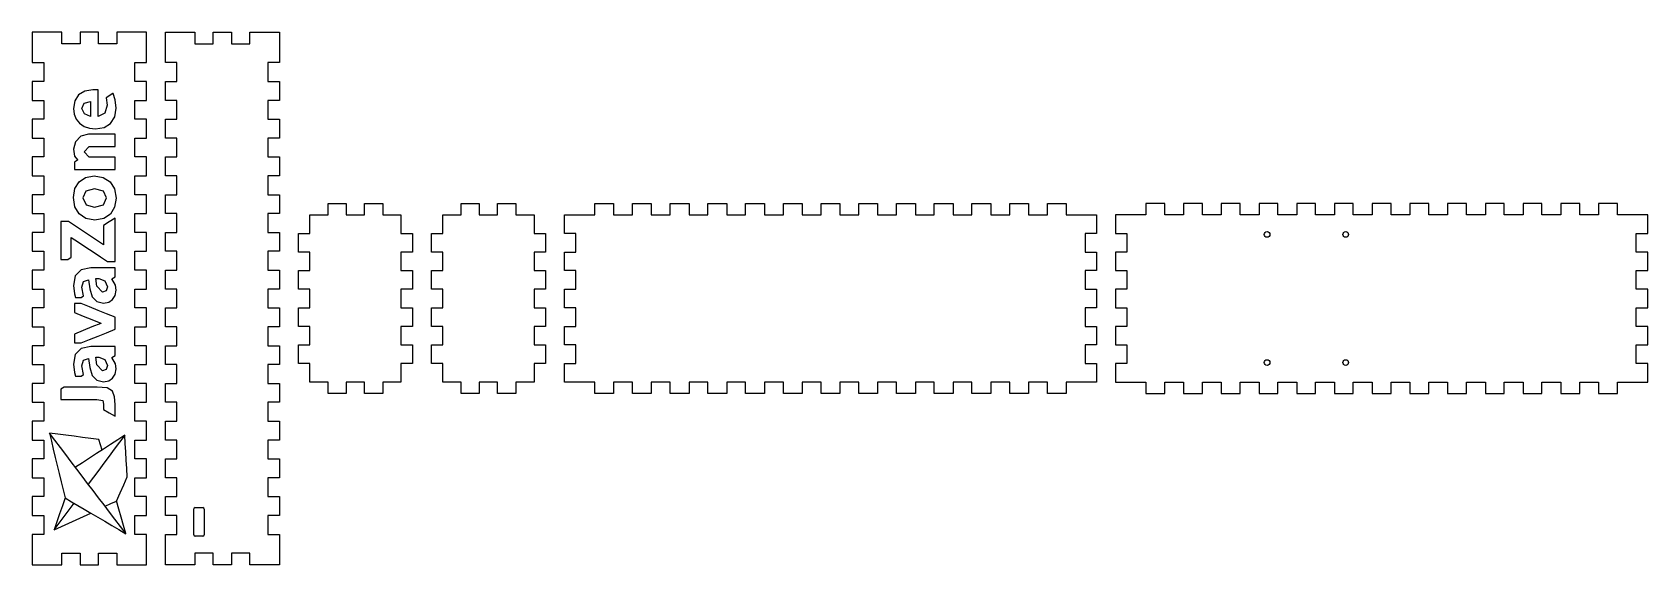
# Model space of a CAD drawing. Extents: x 10 to 860, y -140 to 140.
import ezdxf

# ---------------------------------------------------------------- set-up
doc = ezdxf.new("R2010")
doc.units = 0

# ---------------------------------------------------------------- blocks, each defined once
blk = doc.blocks.new('SHAPE2DVIEW004')
at = {"layer": 'Views', "color": 0}
for p, q in [((16, 140), (10, 140)), ((10, 140), (10, 134)), ((25.6, 140), (16, 140)), ((25.6, 134), (25.6, 140)), ((44.8, 140), (35.2, 140)), ((35.2, 140), (35.2, 134)), ((44.8, 134), (44.8, 140)), ((64, 140), (54.4, 140)), ((54.4, 140), (54.4, 134)), ((70, 140), (64, 140)), ((70, 134), (70, 140)), ((10, 134), (10, 124.07)), ((35.2, 134), (25.6, 134)), ((54.4, 134), (44.8, 134)), ((70, 124.07), (70, 134)), ((10, 124.07), (16, 124.07)), ((16, 124.07), (16, 114.15)), ((64, 114.15), (64, 124.07)), ((64, 124.07), (70, 124.07)), ((16, 114.15), (10, 114.15)), ((10, 114.15), (10, 104.22)), ((70, 114.15), (64, 114.15)), ((70, 104.22), (70, 114.15)), ((10, 104.22), (16, 104.22)), ((16, 104.22), (16, 94.3)), ((64, 94.3), (64, 104.22)), ((64, 104.22), (70, 104.22)), ((16, 94.3), (10, 94.3)), ((10, 94.3), (10, 84.37)), ((70, 94.3), (64, 94.3)), ((70, 84.37), (70, 94.3)), ((10, 84.37), (16, 84.37)), ((16, 84.37), (16, 74.44)), ((64, 74.44), (64, 84.37)), ((64, 84.37), (70, 84.37)), ((16, 74.44), (10, 74.44)), ((10, 74.44), (10, 64.52)), ((70, 74.44), (64, 74.44)), ((70, 64.52), (70, 74.44)), ((10, 64.52), (16, 64.52)), ((16, 64.52), (16, 54.59)), ((64, 54.59), (64, 64.52)), ((64, 64.52), (70, 64.52)), ((16, 54.59), (10, 54.59)), ((10, 54.59), (10, 44.67)), ((70, 54.59), (64, 54.59)), ((70, 44.67), (70, 54.59)), ((10, 44.67), (16, 44.67)), ((16, 44.67), (16, 34.74)), ((64, 34.74), (64, 44.67)), ((64, 44.67), (70, 44.67)), ((16, 34.74), (10, 34.74)), ((10, 34.74), (10, 24.81)), ((70, 34.74), (64, 34.74)), ((70, 24.81), (70, 34.74)), ((10, 24.81), (16, 24.81)), ((16, 24.81), (16, 14.89)), ((64, 14.89), (64, 24.81)), ((64, 24.81), (70, 24.81)), ((16, 14.89), (10, 14.89)), ((10, 14.89), (10, 4.96)), ((70, 14.89), (64, 14.89)), ((70, 4.96), (70, 14.89)), ((10, 4.96), (16, 4.96)), ((16, 4.96), (16, -4.96)), ((64, -4.96), (64, 4.96)), ((64, 4.96), (70, 4.96)), ((16, -4.96), (10, -4.96)), ((10, -4.96), (10, -14.89)), ((70, -4.96), (64, -4.96)), ((70, -14.89), (70, -4.96)), ((10, -14.89), (16, -14.89)), ((16, -14.89), (16, -24.81)), ((64, -24.81), (64, -14.89)), ((64, -14.89), (70, -14.89)), ((16, -24.81), (10, -24.81)), ((10, -24.81), (10, -34.74)), ((70, -24.81), (64, -24.81)), ((70, -34.74), (70, -24.81)), ((10, -34.74), (16, -34.74)), ((16, -34.74), (16, -44.67)), ((64, -44.67), (64, -34.74)), ((64, -34.74), (70, -34.74)), ((16, -44.67), (10, -44.67)), ((10, -44.67), (10, -54.59)), ((70, -44.67), (64, -44.67)), ((70, -54.59), (70, -44.67)), ((10, -54.59), (16, -54.59)), ((16, -54.59), (16, -64.52)), ((64, -64.52), (64, -54.59)), ((64, -54.59), (70, -54.59)), ((16, -64.52), (10, -64.52)), ((10, -64.52), (10, -74.44)), ((70, -64.52), (64, -64.52)), ((70, -74.44), (70, -64.52)), ((10, -74.44), (16, -74.44)), ((16, -74.44), (16, -84.37)), ((64, -84.37), (64, -74.44)), ((64, -74.44), (70, -74.44)), ((16, -84.37), (10, -84.37)), ((10, -84.37), (10, -94.3)), ((70, -84.37), (64, -84.37)), ((70, -94.3), (70, -84.37)), ((10, -94.3), (16, -94.3)), ((16, -94.3), (16, -104.22)), ((64, -104.22), (64, -94.3)), ((64, -94.3), (70, -94.3)), ((16, -104.22), (10, -104.22)), ((10, -104.22), (10, -114.15)), ((70, -104.22), (64, -104.22)), ((70, -114.15), (70, -104.22)), ((10, -114.15), (16, -114.15)), ((16, -114.15), (16, -124.07)), ((64, -124.07), (64, -114.15)), ((64, -114.15), (70, -114.15)), ((16, -124.07), (10, -124.07)), ((10, -124.07), (10, -134)), ((70, -124.07), (64, -124.07)), ((70, -134), (70, -124.07)), ((10, -134), (10, -140)), ((25.6, -140), (25.6, -134)), ((25.6, -134), (35.2, -134)), ((35.2, -134), (35.2, -140)), ((44.8, -140), (44.8, -134)), ((44.8, -134), (54.4, -134)), ((54.4, -134), (54.4, -140)), ((70, -140), (70, -134)), ((10, -140), (16, -140)), ((16, -140), (25.6, -140)), ((35.2, -140), (44.8, -140)), ((54.4, -140), (64, -140)), ((64, -140), (70, -140))]:
    blk.add_line(p, q, dxfattribs=at)
blk = doc.blocks.new('SHAPE2DVIEW003')
at = {"layer": 'Views', "color": 0}
for p, q in [((80, 140), (86, 140)), ((80, 134), (80, 140)), ((86, 140), (95.6, 140)), ((95.6, 140), (95.6, 134)), ((105.2, 140), (114.8, 140)), ((105.2, 134), (105.2, 140)), ((114.8, 140), (114.8, 134)), ((124.4, 140), (134, 140)), ((124.4, 134), (124.4, 140)), ((134, 140), (140, 140)), ((140, 140), (140, 134)), ((80, 124.07), (80, 134)), ((95.6, 134), (105.2, 134)), ((114.8, 134), (124.4, 134)), ((140, 134), (140, 124.07)), ((86, 124.07), (80, 124.07)), ((86, 114.15), (86, 124.07)), ((140, 124.07), (134, 124.07)), ((134, 124.07), (134, 114.15)), ((80, 114.15), (86, 114.15)), ((80, 104.22), (80, 114.15)), ((134, 114.15), (140, 114.15)), ((140, 114.15), (140, 104.22)), ((86, 104.22), (80, 104.22)), ((86, 94.3), (86, 104.22)), ((140, 104.22), (134, 104.22)), ((134, 104.22), (134, 94.3)), ((80, 94.3), (86, 94.3)), ((80, 84.37), (80, 94.3)), ((134, 94.3), (140, 94.3)), ((140, 94.3), (140, 84.37)), ((86, 84.37), (80, 84.37)), ((86, 74.44), (86, 84.37)), ((140, 84.37), (134, 84.37)), ((134, 84.37), (134, 74.44)), ((80, 74.44), (86, 74.44)), ((80, 64.52), (80, 74.44)), ((134, 74.44), (140, 74.44)), ((140, 74.44), (140, 64.52)), ((86, 64.52), (80, 64.52)), ((86, 54.59), (86, 64.52)), ((140, 64.52), (134, 64.52)), ((134, 64.52), (134, 54.59)), ((80, 54.59), (86, 54.59)), ((80, 44.67), (80, 54.59)), ((134, 54.59), (140, 54.59)), ((140, 54.59), (140, 44.67)), ((86, 44.67), (80, 44.67)), ((86, 34.74), (86, 44.67)), ((140, 44.67), (134, 44.67)), ((134, 44.67), (134, 34.74)), ((80, 34.74), (86, 34.74)), ((80, 24.81), (80, 34.74)), ((134, 34.74), (140, 34.74)), ((140, 34.74), (140, 24.81)), ((86, 24.81), (80, 24.81)), ((86, 14.89), (86, 24.81)), ((140, 24.81), (134, 24.81)), ((134, 24.81), (134, 14.89)), ((80, 14.89), (86, 14.89)), ((80, 4.96), (80, 14.89)), ((134, 14.89), (140, 14.89)), ((140, 14.89), (140, 4.96)), ((86, 4.96), (80, 4.96)), ((86, -4.96), (86, 4.96)), ((140, 4.96), (134, 4.96)), ((134, 4.96), (134, -4.96)), ((80, -4.96), (86, -4.96)), ((80, -14.89), (80, -4.96)), ((134, -4.96), (140, -4.96)), ((140, -4.96), (140, -14.89)), ((86, -14.89), (80, -14.89)), ((86, -24.81), (86, -14.89)), ((140, -14.89), (134, -14.89)), ((134, -14.89), (134, -24.81)), ((80, -24.81), (86, -24.81)), ((80, -34.74), (80, -24.81)), ((134, -24.81), (140, -24.81)), ((140, -24.81), (140, -34.74)), ((86, -34.74), (80, -34.74)), ((86, -44.67), (86, -34.74)), ((140, -34.74), (134, -34.74)), ((134, -34.74), (134, -44.67)), ((80, -44.67), (86, -44.67)), ((80, -54.59), (80, -44.67)), ((134, -44.67), (140, -44.67)), ((140, -44.67), (140, -54.59)), ((86, -54.59), (80, -54.59)), ((86, -64.52), (86, -54.59)), ((140, -54.59), (134, -54.59)), ((134, -54.59), (134, -64.52)), ((80, -64.52), (86, -64.52)), ((80, -74.44), (80, -64.52)), ((134, -64.52), (140, -64.52)), ((140, -64.52), (140, -74.44)), ((86, -74.44), (80, -74.44)), ((86, -84.37), (86, -74.44)), ((140, -74.44), (134, -74.44)), ((134, -74.44), (134, -84.37)), ((80, -84.37), (86, -84.37)), ((80, -94.3), (80, -84.37)), ((134, -84.37), (140, -84.37)), ((140, -84.37), (140, -94.3)), ((86, -94.3), (80, -94.3)), ((86, -104.22), (86, -94.3)), ((140, -94.3), (134, -94.3)), ((134, -94.3), (134, -104.22)), ((80, -104.22), (86, -104.22)), ((80, -114.15), (80, -104.22)), ((95.67, -110), (99.72, -110)), ((134, -104.22), (140, -104.22)), ((140, -104.22), (140, -114.15)), ((86, -114.15), (80, -114.15)), ((86, -124.07), (86, -114.15)), ((95, -124.33), (95, -110.67)), ((100.5, -110.78), (100.5, -124.22)), ((140, -114.15), (134, -114.15)), ((134, -114.15), (134, -124.07)), ((80, -124.07), (86, -124.07)), ((80, -134), (80, -124.07)), ((99.72, -125), (95.67, -125)), ((134, -124.07), (140, -124.07)), ((140, -124.07), (140, -134)), ((80, -140), (80, -134)), ((105.2, -134), (95.6, -134)), ((95.6, -134), (95.6, -140)), ((105.2, -140), (105.2, -134)), ((124.4, -134), (114.8, -134)), ((114.8, -134), (114.8, -140)), ((124.4, -140), (124.4, -134)), ((140, -134), (140, -140)), ((86, -140), (80, -140)), ((95.6, -140), (86, -140)), ((114.8, -140), (105.2, -140)), ((134, -140), (124.4, -140)), ((140, -140), (134, -140))]:
    blk.add_line(p, q, dxfattribs=at)
for centre, radius, start, end in [((95.67, -110.67), 0.668, 90, -180), ((99.72, -110.78), 0.778, 0, 90), ((95.67, -124.33), 0.668, -180, -90), ((99.72, -124.22), 0.778, -90, 0)]:
    blk.add_arc(centre, radius, start, end, dxfattribs=at)
blk = doc.blocks.new('SHAPE2DVIEW005')
at = {"layer": 'Views', "color": 0}
for p, q in [((156, 34.22), (156, 44)), ((156, 44), (165.6, 44)), ((165.6, 44), (165.6, 50)), ((165.6, 50), (175.2, 50)), ((175.2, 50), (175.2, 44)), ((175.2, 44), (184.8, 44)), ((184.8, 44), (184.8, 50)), ((184.8, 50), (194.4, 50)), ((194.4, 50), (194.4, 44)), ((194.4, 44), (204, 44)), ((204, 44), (204, 34.22)), ((150, 24.44), (150, 34.22)), ((150, 34.22), (156, 34.22)), ((204, 34.22), (210, 34.22)), ((210, 34.22), (210, 24.44)), ((156, 24.44), (150, 24.44)), ((156, 14.67), (156, 24.44)), ((210, 24.44), (204, 24.44)), ((204, 24.44), (204, 14.67)), ((150, 4.89), (150, 14.67)), ((150, 14.67), (156, 14.67)), ((204, 14.67), (210, 14.67)), ((210, 14.67), (210, 4.89)), ((156, 4.89), (150, 4.89)), ((156, -4.89), (156, 4.89)), ((210, 4.89), (204, 4.89)), ((204, 4.89), (204, -4.89)), ((150, -14.67), (150, -4.89)), ((150, -4.89), (156, -4.89)), ((204, -4.89), (210, -4.89)), ((210, -4.89), (210, -14.67)), ((156, -14.67), (150, -14.67)), ((156, -24.44), (156, -14.67)), ((210, -14.67), (204, -14.67)), ((204, -14.67), (204, -24.44)), ((150, -34.22), (150, -24.44)), ((150, -24.44), (156, -24.44)), ((204, -24.44), (210, -24.44)), ((210, -24.44), (210, -34.22)), ((156, -34.22), (150, -34.22)), ((156, -44), (156, -34.22)), ((210, -34.22), (204, -34.22)), ((204, -34.22), (204, -44)), ((165.6, -44), (156, -44)), ((165.6, -50), (165.6, -44)), ((175.2, -50), (165.6, -50)), ((184.8, -44), (175.2, -44)), ((175.2, -44), (175.2, -50)), ((184.8, -50), (184.8, -44)), ((194.4, -50), (184.8, -50)), ((204, -44), (194.4, -44)), ((194.4, -44), (194.4, -50))]:
    blk.add_line(p, q, dxfattribs=at)
blk = doc.blocks.new('SHAPE2DVIEW')
at = {"layer": 'Views', "color": 0}
for p, q in [((226, 34.22), (226, 44)), ((226, 44), (235.6, 44)), ((235.6, 44), (235.6, 50)), ((235.6, 50), (245.2, 50)), ((245.2, 50), (245.2, 44)), ((245.2, 44), (254.8, 44)), ((254.8, 44), (254.8, 50)), ((254.8, 50), (264.4, 50)), ((264.4, 50), (264.4, 44)), ((264.4, 44), (274, 44)), ((274, 44), (274, 34.22)), ((220, 24.44), (220, 34.22)), ((220, 34.22), (226, 34.22)), ((274, 34.22), (280, 34.22)), ((280, 34.22), (280, 24.44)), ((226, 24.44), (220, 24.44)), ((226, 14.67), (226, 24.44)), ((280, 24.44), (274, 24.44)), ((274, 24.44), (274, 14.67)), ((220, 4.89), (220, 14.67)), ((220, 14.67), (226, 14.67)), ((274, 14.67), (280, 14.67)), ((280, 14.67), (280, 4.89)), ((226, 4.89), (220, 4.89)), ((226, -4.89), (226, 4.89)), ((280, 4.89), (274, 4.89)), ((274, 4.89), (274, -4.89)), ((220, -14.67), (220, -4.89)), ((220, -4.89), (226, -4.89)), ((274, -4.89), (280, -4.89)), ((280, -4.89), (280, -14.67)), ((226, -14.67), (220, -14.67)), ((226, -24.44), (226, -14.67)), ((280, -14.67), (274, -14.67)), ((274, -14.67), (274, -24.44)), ((220, -34.22), (220, -24.44)), ((220, -24.44), (226, -24.44)), ((274, -24.44), (280, -24.44)), ((280, -24.44), (280, -34.22)), ((226, -34.22), (220, -34.22)), ((226, -44), (226, -34.22)), ((280, -34.22), (274, -34.22)), ((274, -34.22), (274, -44)), ((235.6, -44), (226, -44)), ((235.6, -50), (235.6, -44)), ((245.2, -50), (235.6, -50)), ((254.8, -44), (245.2, -44)), ((245.2, -44), (245.2, -50)), ((254.8, -50), (254.8, -44)), ((264.4, -50), (254.8, -50)), ((274, -44), (264.4, -44)), ((264.4, -44), (264.4, -50))]:
    blk.add_line(p, q, dxfattribs=at)
blk = doc.blocks.new('SHAPE2DVIEW002')
at = {"layer": 'Views', "color": 0}
for p, q in [((290, 44), (296, 44)), ((290, 34.22), (290, 44)), ((296, 44), (305.93, 44)), ((305.93, 44), (305.93, 50)), ((305.93, 50), (315.85, 50)), ((315.85, 50), (315.85, 44)), ((315.85, 44), (325.78, 44)), ((325.78, 44), (325.78, 50)), ((325.78, 50), (335.7, 50)), ((335.7, 50), (335.7, 44)), ((335.7, 44), (345.63, 44)), ((345.63, 44), (345.63, 50)), ((345.63, 50), (355.56, 50)), ((355.56, 50), (355.56, 44)), ((355.56, 44), (365.48, 44)), ((365.48, 44), (365.48, 50)), ((365.48, 50), (375.41, 50)), ((375.41, 50), (375.41, 44)), ((375.41, 44), (385.33, 44)), ((385.33, 44), (385.33, 50)), ((385.33, 50), (395.26, 50)), ((395.26, 50), (395.26, 44)), ((395.26, 44), (405.19, 44)), ((405.19, 44), (405.19, 50)), ((405.19, 50), (415.11, 50)), ((415.11, 50), (415.11, 44)), ((415.11, 44), (425.04, 44)), ((425.04, 44), (425.04, 50)), ((425.04, 50), (434.96, 50)), ((434.96, 50), (434.96, 44)), ((434.96, 44), (444.89, 44)), ((444.89, 44), (444.89, 50)), ((444.89, 50), (454.81, 50)), ((454.81, 50), (454.81, 44)), ((454.81, 44), (464.74, 44)), ((464.74, 44), (464.74, 50)), ((464.74, 50), (474.67, 50)), ((474.67, 50), (474.67, 44)), ((474.67, 44), (484.59, 44)), ((484.59, 44), (484.59, 50)), ((484.59, 50), (494.52, 50)), ((494.52, 50), (494.52, 44)), ((494.52, 44), (504.44, 44)), ((504.44, 44), (504.44, 50)), ((504.44, 50), (514.37, 50)), ((514.37, 50), (514.37, 44)), ((514.37, 44), (524.3, 44)), ((524.3, 44), (524.3, 50)), ((524.3, 50), (534.22, 50)), ((534.22, 50), (534.22, 44)), ((534.22, 44), (544.15, 44)), ((544.15, 44), (544.15, 50)), ((544.15, 50), (554.07, 50)), ((554.07, 50), (554.07, 44)), ((554.07, 44), (564, 44)), ((564, 44), (570, 44)), ((570, 44), (570, 34.22)), ((296, 34.22), (290, 34.22)), ((296, 24.44), (296, 34.22)), ((570, 34.22), (564, 34.22)), ((564, 34.22), (564, 24.44)), ((290, 14.67), (290, 24.44)), ((290, 24.44), (296, 24.44)), ((564, 24.44), (570, 24.44)), ((570, 24.44), (570, 14.67)), ((296, 14.67), (290, 14.67)), ((296, 4.89), (296, 14.67)), ((570, 14.67), (564, 14.67)), ((564, 14.67), (564, 4.89)), ((290, -4.89), (290, 4.89)), ((290, 4.89), (296, 4.89)), ((564, 4.89), (570, 4.89)), ((570, 4.89), (570, -4.89)), ((296, -4.89), (290, -4.89)), ((296, -14.67), (296, -4.89)), ((570, -4.89), (564, -4.89)), ((564, -4.89), (564, -14.67)), ((290, -24.44), (290, -14.67)), ((290, -14.67), (296, -14.67)), ((564, -14.67), (570, -14.67)), ((570, -14.67), (570, -24.44)), ((296, -24.44), (290, -24.44)), ((296, -34.22), (296, -24.44)), ((570, -24.44), (564, -24.44)), ((564, -24.44), (564, -34.22)), ((290, -44), (290, -34.22)), ((290, -34.22), (296, -34.22)), ((564, -34.22), (570, -34.22)), ((570, -34.22), (570, -44)), ((296, -44), (290, -44)), ((305.93, -44), (296, -44)), ((305.93, -50), (305.93, -44)), ((315.85, -50), (305.93, -50)), ((325.78, -44), (315.85, -44)), ((315.85, -44), (315.85, -50)), ((325.78, -50), (325.78, -44)), ((335.7, -50), (325.78, -50)), ((345.63, -44), (335.7, -44)), ((335.7, -44), (335.7, -50)), ((345.63, -50), (345.63, -44)), ((355.56, -50), (345.63, -50)), ((365.48, -44), (355.56, -44)), ((355.56, -44), (355.56, -50)), ((365.48, -50), (365.48, -44)), ((375.41, -50), (365.48, -50)), ((385.33, -44), (375.41, -44)), ((375.41, -44), (375.41, -50)), ((385.33, -50), (385.33, -44)), ((395.26, -50), (385.33, -50)), ((405.19, -44), (395.26, -44)), ((395.26, -44), (395.26, -50)), ((405.19, -50), (405.19, -44)), ((415.11, -50), (405.19, -50)), ((425.04, -44), (415.11, -44)), ((415.11, -44), (415.11, -50)), ((425.04, -50), (425.04, -44)), ((434.96, -50), (425.04, -50)), ((444.89, -44), (434.96, -44)), ((434.96, -44), (434.96, -50)), ((444.89, -50), (444.89, -44)), ((454.81, -50), (444.89, -50)), ((464.74, -44), (454.81, -44)), ((454.81, -44), (454.81, -50)), ((464.74, -50), (464.74, -44)), ((474.67, -50), (464.74, -50)), ((484.59, -44), (474.67, -44)), ((474.67, -44), (474.67, -50)), ((484.59, -50), (484.59, -44)), ((494.52, -50), (484.59, -50)), ((504.44, -44), (494.52, -44)), ((494.52, -44), (494.52, -50)), ((504.44, -50), (504.44, -44)), ((514.37, -50), (504.44, -50)), ((524.3, -44), (514.37, -44)), ((514.37, -44), (514.37, -50)), ((524.3, -50), (524.3, -44)), ((534.22, -50), (524.3, -50)), ((544.15, -44), (534.22, -44)), ((534.22, -44), (534.22, -50)), ((544.15, -50), (544.15, -44)), ((554.07, -50), (544.15, -50)), ((564, -44), (554.07, -44)), ((554.07, -44), (554.07, -50)), ((570, -44), (564, -44))]:
    blk.add_line(p, q, dxfattribs=at)
blk = doc.blocks.new('SHAPE2DVIEW001')
at = {"layer": 'Views', "color": 0}
for p, q in [((580, 44), (580, 34.22)), ((586, 44), (580, 44)), ((595.93, 44), (586, 44)), ((595.93, 50), (595.93, 44)), ((605.85, 50), (595.93, 50)), ((605.85, 44), (605.85, 50)), ((615.78, 44), (605.85, 44)), ((615.78, 50), (615.78, 44)), ((625.7, 50), (615.78, 50)), ((625.7, 44), (625.7, 50)), ((635.63, 44), (625.7, 44)), ((635.63, 50), (635.63, 44)), ((645.56, 50), (635.63, 50)), ((645.56, 44), (645.56, 50)), ((655.48, 44), (645.56, 44)), ((655.48, 50), (655.48, 44)), ((665.41, 50), (655.48, 50)), ((665.41, 44), (665.41, 50)), ((675.33, 44), (665.41, 44)), ((675.33, 50), (675.33, 44)), ((685.26, 50), (675.33, 50)), ((685.26, 44), (685.26, 50)), ((695.19, 44), (685.26, 44)), ((695.19, 50), (695.19, 44)), ((705.11, 50), (695.19, 50)), ((705.11, 44), (705.11, 50)), ((715.04, 44), (705.11, 44)), ((715.04, 50), (715.04, 44)), ((724.96, 50), (715.04, 50)), ((724.96, 44), (724.96, 50)), ((734.89, 44), (724.96, 44)), ((734.89, 50), (734.89, 44)), ((744.81, 50), (734.89, 50)), ((744.81, 44), (744.81, 50)), ((754.74, 44), (744.81, 44)), ((754.74, 50), (754.74, 44)), ((764.67, 50), (754.74, 50)), ((764.67, 44), (764.67, 50)), ((774.59, 44), (764.67, 44)), ((774.59, 50), (774.59, 44)), ((784.52, 50), (774.59, 50)), ((784.52, 44), (784.52, 50)), ((794.44, 44), (784.52, 44)), ((794.44, 50), (794.44, 44)), ((804.37, 50), (794.44, 50)), ((804.37, 44), (804.37, 50)), ((814.3, 44), (804.37, 44)), ((814.3, 50), (814.3, 44)), ((824.22, 50), (814.3, 50)), ((824.22, 44), (824.22, 50)), ((834.15, 44), (824.22, 44)), ((834.15, 50), (834.15, 44)), ((844.07, 50), (834.15, 50)), ((844.07, 44), (844.07, 50)), ((854, 44), (844.07, 44)), ((860, 44), (854, 44)), ((860, 34.22), (860, 44)), ((580, 34.22), (586, 34.22)), ((586, 34.22), (586, 24.44)), ((854, 24.44), (854, 34.22)), ((854, 34.22), (860, 34.22)), ((580, 24.44), (580, 14.67)), ((586, 24.44), (580, 24.44)), ((860, 24.44), (854, 24.44)), ((860, 14.67), (860, 24.44)), ((580, 14.67), (586, 14.67)), ((586, 14.67), (586, 4.89)), ((854, 4.89), (854, 14.67)), ((854, 14.67), (860, 14.67)), ((580, 4.89), (580, -4.89)), ((586, 4.89), (580, 4.89)), ((860, 4.89), (854, 4.89)), ((860, -4.89), (860, 4.89)), ((580, -4.89), (586, -4.89)), ((586, -4.89), (586, -14.67)), ((854, -14.67), (854, -4.89)), ((854, -4.89), (860, -4.89)), ((580, -14.67), (580, -24.44)), ((586, -14.67), (580, -14.67)), ((860, -14.67), (854, -14.67)), ((860, -24.44), (860, -14.67)), ((580, -24.44), (586, -24.44)), ((586, -24.44), (586, -34.22)), ((854, -34.22), (854, -24.44)), ((854, -24.44), (860, -24.44)), ((580, -34.22), (580, -44)), ((586, -34.22), (580, -34.22)), ((860, -34.22), (854, -34.22)), ((860, -44), (860, -34.22)), ((580, -44), (586, -44)), ((586, -44), (595.93, -44)), ((595.93, -44), (595.93, -50)), ((595.93, -50), (605.85, -50)), ((605.85, -50), (605.85, -44)), ((605.85, -44), (615.78, -44)), ((615.78, -44), (615.78, -50)), ((615.78, -50), (625.7, -50)), ((625.7, -50), (625.7, -44)), ((625.7, -44), (635.63, -44)), ((635.63, -44), (635.63, -50)), ((635.63, -50), (645.56, -50)), ((645.56, -50), (645.56, -44)), ((645.56, -44), (655.48, -44)), ((655.48, -44), (655.48, -50)), ((655.48, -50), (665.41, -50)), ((665.41, -50), (665.41, -44)), ((665.41, -44), (675.33, -44)), ((675.33, -44), (675.33, -50)), ((675.33, -50), (685.26, -50)), ((685.26, -50), (685.26, -44)), ((685.26, -44), (695.19, -44)), ((695.19, -44), (695.19, -50)), ((695.19, -50), (705.11, -50)), ((705.11, -50), (705.11, -44)), ((705.11, -44), (715.04, -44)), ((715.04, -44), (715.04, -50)), ((715.04, -50), (724.96, -50)), ((724.96, -50), (724.96, -44)), ((724.96, -44), (734.89, -44)), ((734.89, -44), (734.89, -50)), ((734.89, -50), (744.81, -50)), ((744.81, -50), (744.81, -44)), ((744.81, -44), (754.74, -44)), ((754.74, -44), (754.74, -50)), ((754.74, -50), (764.67, -50)), ((764.67, -50), (764.67, -44)), ((764.67, -44), (774.59, -44)), ((774.59, -44), (774.59, -50)), ((774.59, -50), (784.52, -50)), ((784.52, -50), (784.52, -44)), ((784.52, -44), (794.44, -44)), ((794.44, -44), (794.44, -50)), ((794.44, -50), (804.37, -50)), ((804.37, -50), (804.37, -44)), ((804.37, -44), (814.3, -44)), ((814.3, -44), (814.3, -50)), ((814.3, -50), (824.22, -50)), ((824.22, -50), (824.22, -44)), ((824.22, -44), (834.15, -44)), ((834.15, -44), (834.15, -50)), ((834.15, -50), (844.07, -50)), ((844.07, -50), (844.07, -44)), ((844.07, -44), (854, -44)), ((854, -44), (860, -44))]:
    blk.add_line(p, q, dxfattribs=at)
for centre in [(659.71, 33.69), (701.09, 33.69), (659.71, -33.69), (701.09, -33.69)]:
    blk.add_circle(centre, 1.5, dxfattribs=at)
blk = doc.blocks.new('SHAPE2DVIEW006')
at = {"layer": 'Views', "color": 0}
for points in [[(34.36, 107.13), (32.29, 104.02), (31.6, 99.92)], [(34.36, 107.13), (32.29, 104.02), (31.6, 99.92)], [(41.93, 109.74), (37.63, 109.09), (34.36, 107.13)], [(41.93, 109.74), (37.63, 109.09), (34.36, 107.13)], [(36.06, 99.9), (37.21, 102.7), (40.66, 103.62)], [(36.06, 99.9), (37.21, 102.7), (40.66, 103.62)], [(40.66, 103.62), (40.66, 99.68), (40.66, 95.73)], [(40.66, 103.62), (40.66, 99.68), (40.66, 95.73)], [(44.71, 109.74), (41.93, 109.74)], [(44.71, 109.74), (41.93, 109.74)], [(44.71, 95.77), (44.71, 100.42), (44.71, 105.08), (44.71, 109.74)], [(44.71, 95.77), (44.71, 100.42), (44.71, 105.08), (44.71, 109.74)], [(52.43, 107.84), (48.79, 105.5)], [(52.43, 107.84), (48.79, 105.5)], [(48.79, 105.5), (49.38, 101.64)], [(48.79, 105.5), (49.38, 101.64)], [(52.48, 107.84), (52.43, 107.84)], [(52.48, 107.84), (52.43, 107.84)], [(54.07, 100.12), (53.68, 104.43), (52.48, 107.84)], [(54.07, 100.12), (53.68, 104.43), (52.48, 107.84)], [(31.6, 99.92), (31.97, 96.98), (33.09, 94.36)], [(31.6, 99.92), (31.97, 96.98), (33.09, 94.36)], [(33.09, 94.36), (34.87, 92.18), (37.21, 90.55)], [(33.09, 94.36), (34.87, 92.18), (37.21, 90.55)], [(37.38, 97.14), (36.06, 99.9)], [(37.38, 97.14), (36.06, 99.9)], [(40.66, 95.73), (37.38, 97.14)], [(40.66, 95.73), (37.38, 97.14)], [(49.38, 101.64), (48.22, 97.4), (44.71, 95.77)], [(49.38, 101.64), (48.22, 97.4), (44.71, 95.77)], [(51.21, 92.06), (53.35, 95.51), (54.07, 100.12)], [(51.21, 92.06), (53.35, 95.51), (54.07, 100.12)], [(39.63, 86.51), (35.6, 85.38), (32.7, 82.47), (31.59, 78.48)], [(39.63, 86.51), (35.6, 85.38), (32.7, 82.47), (31.59, 78.48)], [(37.21, 90.55), (40.02, 89.54), (43.17, 89.2)], [(37.21, 90.55), (40.02, 89.54), (43.17, 89.2)], [(53.55, 86.51), (48.91, 86.51), (44.27, 86.51), (39.63, 86.51)], [(53.55, 86.51), (48.91, 86.51), (44.27, 86.51), (39.63, 86.51)], [(43.17, 89.2), (47.78, 89.91), (51.21, 92.06)], [(43.17, 89.2), (47.78, 89.91), (51.21, 92.06)], [(53.55, 79.92), (53.55, 83.21), (53.55, 86.51)], [(53.55, 79.92), (53.55, 83.21), (53.55, 86.51)], [(31.59, 78.48), (32.27, 74.79), (33.84, 72.94)], [(31.59, 78.48), (32.27, 74.79), (33.84, 72.94)], [(37.23, 77.14), (40, 79.92)], [(37.23, 77.14), (40, 79.92)], [(40, 74.36), (37.23, 77.14)], [(40, 74.36), (37.23, 77.14)], [(40, 79.92), (44.52, 79.92), (49.03, 79.92), (53.55, 79.92)], [(40, 79.92), (44.52, 79.92), (49.03, 79.92), (53.55, 79.92)], [(33.84, 72.79), (32.13, 71.67)], [(33.84, 72.79), (32.13, 71.67)], [(32.13, 71.67), (32.13, 67.78)], [(32.13, 71.67), (32.13, 67.78)], [(33.84, 72.94), (33.84, 72.79)], [(33.84, 72.94), (33.84, 72.79)], [(53.55, 74.36), (49.03, 74.36), (44.52, 74.36), (40, 74.36)], [(53.55, 74.36), (49.03, 74.36), (44.52, 74.36), (40, 74.36)], [(53.55, 67.78), (53.55, 71.07), (53.55, 74.36)], [(53.55, 67.78), (53.55, 71.07), (53.55, 74.36)], [(31.6, 53.06), (32.35, 57.79), (34.58, 61.39)], [(31.6, 53.06), (32.35, 57.79), (34.58, 61.39)], [(32.13, 67.78), (36.41, 67.78), (40.7, 67.78), (44.98, 67.78), (49.27, 67.78), (53.55, 67.78)], [(32.13, 67.78), (36.41, 67.78), (40.7, 67.78), (44.98, 67.78), (49.27, 67.78), (53.55, 67.78)], [(34.58, 61.39), (38.06, 63.69), (42.54, 64.46)], [(34.58, 61.39), (38.06, 63.69), (42.54, 64.46)], [(42.54, 64.46), (47.3, 63.67), (50.96, 61.31)], [(42.54, 64.46), (47.3, 63.67), (50.96, 61.31)], [(50.96, 61.31), (53.28, 57.6), (54.06, 52.76)], [(50.96, 61.31), (53.28, 57.6), (54.06, 52.76)], [(34.6, 44.46), (32.35, 48.2), (31.6, 53.06)], [(34.6, 44.46), (32.35, 48.2), (31.6, 53.06)], [(42.66, 57.74), (38.16, 56.54), (36.65, 52.94)], [(42.66, 57.74), (38.16, 56.54), (36.65, 52.94)], [(36.65, 52.94), (38.26, 49.3)], [(36.65, 52.94), (38.26, 49.3)], [(48.98, 52.98), (47.41, 56.54), (42.66, 57.74)], [(48.98, 52.98), (47.41, 56.54), (42.66, 57.74)], [(42.81, 48), (47.44, 49.24), (48.98, 52.98)], [(42.81, 48), (47.44, 49.24), (48.98, 52.98)], [(54.06, 52.76), (53.32, 48.02), (51.09, 44.38)], [(54.06, 52.76), (53.32, 48.02), (51.09, 44.38)], [(42.92, 41.28), (38.18, 42.07), (34.6, 44.46)], [(42.92, 41.28), (38.18, 42.07), (34.6, 44.46)], [(38.26, 49.3), (42.81, 48)], [(38.26, 49.3), (42.81, 48)], [(51.09, 44.38), (47.56, 42.05), (42.92, 41.28)], [(51.09, 44.38), (47.56, 42.05), (42.92, 41.28)], [(28.98, 40.55), (25.08, 40.55)], [(28.98, 40.55), (25.08, 40.55)], [(25.08, 40.55), (25.08, 35.56), (25.08, 30.57), (25.08, 25.57), (25.08, 20.58)], [(25.08, 40.55), (25.08, 35.56), (25.08, 30.57), (25.08, 25.57), (25.08, 20.58)], [(47.47, 28.29), (43.77, 30.74), (40.07, 33.19), (36.38, 35.64), (32.68, 38.1), (28.98, 40.55)], [(47.47, 28.29), (43.77, 30.74), (40.07, 33.19), (36.38, 35.64), (32.68, 38.1), (28.98, 40.55)], [(53.55, 42.29), (50.51, 40.32), (47.47, 38.35)], [(53.55, 42.29), (50.51, 40.32), (47.47, 38.35)], [(47.47, 38.35), (47.47, 34.99), (47.47, 31.64), (47.47, 28.29)], [(47.47, 38.35), (47.47, 34.99), (47.47, 31.64), (47.47, 28.29)], [(53.55, 19.42), (53.55, 23.99), (53.55, 28.57), (53.55, 33.14), (53.55, 37.72), (53.55, 42.29)], [(53.55, 19.42), (53.55, 23.99), (53.55, 28.57), (53.55, 33.14), (53.55, 37.72), (53.55, 42.29)], [(30.5, 32.12), (34.33, 29.58), (38.16, 27.04), (41.98, 24.5), (45.81, 21.96), (49.64, 19.42)], [(30.5, 32.12), (34.33, 29.58), (38.16, 27.04), (41.98, 24.5), (45.81, 21.96), (49.64, 19.42)], [(30.5, 21.74), (30.5, 25.2), (30.5, 28.66), (30.5, 32.12)], [(30.5, 21.74), (30.5, 25.2), (30.5, 28.66), (30.5, 32.12)], [(25.08, 20.58), (28.73, 20.58)], [(25.08, 20.58), (28.73, 20.58)], [(28.73, 20.58), (30.5, 21.74)], [(28.73, 20.58), (30.5, 21.74)], [(49.64, 19.42), (53.55, 19.42)], [(49.64, 19.42), (53.55, 19.42)], [(40.82, 16.1), (35.7, 15.07), (32.63, 11.99), (31.6, 6.85)], [(40.82, 16.1), (35.7, 15.07), (32.63, 11.99), (31.6, 6.85)], [(36.11, 5.99), (37, 8.87), (39.65, 9.83)], [(36.11, 5.99), (37, 8.87), (39.65, 9.83)], [(39.65, 9.83), (40.24, 5.07)], [(39.65, 9.83), (40.24, 5.07)], [(53.55, 16.1), (49.3, 16.1), (45.06, 16.1), (40.82, 16.1)], [(53.55, 16.1), (49.3, 16.1), (45.06, 16.1), (40.82, 16.1)], [(43.49, 10.44), (44.95, 10.44)], [(43.49, 10.44), (44.95, 10.44)], [(44, 6.51), (43.49, 10.44)], [(44, 6.51), (43.49, 10.44)], [(44.95, 10.44), (48.23, 9.24)], [(44.95, 10.44), (48.23, 9.24)], [(48.23, 9.24), (49.52, 6.19)], [(48.23, 9.24), (49.52, 6.19)], [(51.86, 10.37), (53.53, 11.46)], [(51.86, 10.37), (53.53, 11.46)], [(51.86, 10.29), (51.86, 10.37)], [(51.86, 10.29), (51.86, 10.37)], [(54.04, 4.38), (53.74, 7.09), (51.86, 10.29)], [(54.04, 4.38), (53.74, 7.09), (51.86, 10.29)], [(53.53, 16.1), (53.55, 16.1)], [(53.53, 11.46), (53.53, 16.1)], [(53.53, 11.46), (53.53, 16.1)], [(31.6, 6.85), (32.18, 2.47)], [(31.6, 6.85), (32.18, 2.47)], [(32.18, 2.47), (32.67, 0.55)], [(32.18, 2.47), (32.67, 0.55)], [(32.67, 0.55), (35.67, 0.55)], [(32.67, 0.55), (35.67, 0.55)], [(35.67, 0.55), (36.97, 1.4)], [(35.67, 0.55), (36.97, 1.4)], [(36.97, 1.4), (36.11, 5.99)], [(36.97, 1.4), (36.11, 5.99)], [(40.24, 5.07), (41.49, 0.94), (43.91, -1.55), (47.5, -2.38)], [(40.24, 5.07), (41.49, 0.94), (43.91, -1.55), (47.5, -2.38)], [(46.93, 3.26), (44, 6.51)], [(46.93, 3.26), (44, 6.51)], [(48.79, 4.02), (46.93, 3.26)], [(48.79, 4.02), (46.93, 3.26)], [(49.52, 6.19), (48.79, 4.02)], [(49.52, 6.19), (48.79, 4.02)], [(52.26, -0.55), (53.6, 1.6), (54.04, 4.38)], [(52.26, -0.55), (53.6, 1.6), (54.04, 4.38)], [(32.13, -2.63), (32.13, -7.36)], [(32.13, -2.63), (32.13, -7.36)], [(35.67, -2.63), (32.13, -2.63)], [(35.67, -2.63), (32.13, -2.63)], [(32.13, -7.36), (36.75, -9.21), (41.36, -11.07), (45.98, -12.93)], [(32.13, -7.36), (36.75, -9.21), (41.36, -11.07), (45.98, -12.93)], [(53.55, -9.83), (49.08, -8.03), (44.61, -6.23), (40.14, -4.43), (35.67, -2.63)], [(53.55, -9.83), (49.08, -8.03), (44.61, -6.23), (40.14, -4.43), (35.67, -2.63)], [(47.5, -2.38), (50.18, -1.92), (52.26, -0.55)], [(47.5, -2.38), (50.18, -1.92), (52.26, -0.55)], [(45.98, -13.1), (41.36, -14.96), (36.75, -16.82), (32.13, -18.68)], [(45.98, -13.1), (41.36, -14.96), (36.75, -16.82), (32.13, -18.68)], [(35.67, -23.39), (40.14, -21.59), (44.61, -19.79), (49.08, -17.99), (53.55, -16.2)], [(35.67, -23.39), (40.14, -21.59), (44.61, -19.79), (49.08, -17.99), (53.55, -16.2)], [(45.98, -12.93), (45.98, -13.1)], [(45.98, -12.93), (45.98, -13.1)], [(53.55, -16.2), (53.55, -13.01), (53.55, -9.83)], [(53.55, -16.2), (53.55, -13.01), (53.55, -9.83)], [(40.82, -25.29), (35.7, -26.32), (32.63, -29.4), (31.6, -34.53)], [(40.82, -25.29), (35.7, -26.32), (32.63, -29.4), (31.6, -34.53)], [(32.13, -18.68), (32.13, -23.39)], [(32.13, -18.68), (32.13, -23.39)], [(32.13, -23.39), (35.67, -23.39)], [(32.13, -23.39), (35.67, -23.39)], [(53.55, -25.29), (49.3, -25.29), (45.06, -25.29), (40.82, -25.29)], [(53.55, -25.29), (49.3, -25.29), (45.06, -25.29), (40.82, -25.29)], [(53.53, -25.29), (53.55, -25.29)], [(53.53, -29.93), (53.53, -25.29)], [(53.53, -29.93), (53.53, -25.29)], [(36.11, -35.4), (37, -32.52), (39.65, -31.55)], [(36.11, -35.4), (37, -32.52), (39.65, -31.55)], [(39.65, -31.55), (40.24, -36.31)], [(39.65, -31.55), (40.24, -36.31)], [(43.49, -30.94), (44.95, -30.94)], [(43.49, -30.94), (44.95, -30.94)], [(44, -34.87), (43.49, -30.94)], [(44, -34.87), (43.49, -30.94)], [(44.95, -30.94), (48.23, -32.15)], [(44.95, -30.94), (48.23, -32.15)], [(48.23, -32.15), (49.52, -35.19)], [(48.23, -32.15), (49.52, -35.19)], [(51.86, -31.01), (53.53, -29.93)], [(51.86, -31.01), (53.53, -29.93)], [(51.86, -31.1), (51.86, -31.01)], [(51.86, -31.1), (51.86, -31.01)], [(54.04, -37.01), (53.74, -34.29), (51.86, -31.1)], [(54.04, -37.01), (53.74, -34.29), (51.86, -31.1)], [(31.6, -34.53), (32.18, -38.92)], [(31.6, -34.53), (32.18, -38.92)], [(32.18, -38.92), (32.67, -40.83)], [(32.18, -38.92), (32.67, -40.83)], [(32.67, -40.83), (35.67, -40.83)], [(32.67, -40.83), (35.67, -40.83)], [(35.67, -40.83), (36.97, -39.99)], [(35.67, -40.83), (36.97, -39.99)], [(36.97, -39.99), (36.11, -35.4)], [(36.97, -39.99), (36.11, -35.4)], [(40.24, -36.31), (41.49, -40.45), (43.91, -42.93), (47.5, -43.76)], [(40.24, -36.31), (41.49, -40.45), (43.91, -42.93), (47.5, -43.76)], [(46.93, -38.12), (44, -34.87)], [(46.93, -38.12), (44, -34.87)], [(48.79, -37.36), (46.93, -38.12)], [(48.79, -37.36), (46.93, -38.12)], [(47.5, -43.76), (50.18, -43.31), (52.26, -41.93)], [(47.5, -43.76), (50.18, -43.31), (52.26, -41.93)], [(49.52, -35.19), (48.79, -37.36)], [(49.52, -35.19), (48.79, -37.36)], [(52.26, -41.93), (53.6, -39.79), (54.04, -37.01)], [(52.26, -41.93), (53.6, -39.79), (54.04, -37.01)], [(26.85, -46.56), (25.08, -47.73)], [(26.85, -46.56), (25.08, -47.73)], [(25.08, -47.73), (25.08, -50.44), (25.08, -53.16)], [(25.08, -47.73), (25.08, -50.44), (25.08, -53.16)], [(44.19, -46.56), (39.85, -46.56), (35.52, -46.56), (31.18, -46.56), (26.85, -46.56)], [(44.19, -46.56), (39.85, -46.56), (35.52, -46.56), (31.18, -46.56), (26.85, -46.56)], [(52.23, -48.76), (49.43, -46.95), (44.19, -46.56)], [(52.23, -48.76), (49.43, -46.95), (44.19, -46.56)], [(53.55, -55.67), (53.33, -51.72), (52.23, -48.76)], [(53.55, -55.67), (53.33, -51.72), (52.23, -48.76)], [(25.08, -53.16), (29.8, -53.16), (34.52, -53.16), (39.25, -53.16), (43.97, -53.16)], [(25.08, -53.16), (29.8, -53.16), (34.52, -53.16), (39.25, -53.16), (43.97, -53.16)], [(43.97, -53.16), (47.08, -53.6)], [(43.97, -53.16), (47.08, -53.6)], [(47.08, -53.6), (47.47, -55.53)], [(47.08, -53.6), (47.47, -55.53)], [(47.47, -55.53), (47.47, -58.36)], [(47.47, -55.53), (47.47, -58.36)], [(47.47, -58.36), (50.51, -60.14), (53.55, -61.92)], [(47.47, -58.36), (50.51, -60.14), (53.55, -61.92)], [(53.55, -61.92), (53.55, -58.79), (53.55, -55.67)], [(53.55, -61.92), (53.55, -58.79), (53.55, -55.67)]]:
    blk.add_lwpolyline(points, dxfattribs=at)
blk = doc.blocks.new('SHAPE2DVIEW007')
at = {"layer": 'Views', "color": 0}
for points in [[(19, -70.8), (19, -70.8)], [(19, -70.8), (19, -70.8)], [(45.09, -74.15), (40.74, -73.59), (36.4, -73.03), (32.05, -72.47), (27.7, -71.91), (23.35, -71.36), (19, -70.8)], [(19, -70.8), (20.03, -75.06), (21.06, -79.33), (22.09, -83.59), (23.12, -87.86), (24.15, -92.12), (25.18, -96.38), (26.21, -100.65), (27.24, -104.91)], [(19, -70.8), (19, -70.8)], [(19, -70.8), (19, -70.8)], [(59.23, -123.68), (56.35, -119.9), (53.48, -116.13), (50.61, -112.35), (47.73, -108.57), (44.86, -104.79), (41.99, -101.02), (39.11, -97.24), (36.24, -93.46), (33.37, -89.69), (30.49, -85.91), (27.62, -82.13), (24.75, -78.35), (21.87, -74.58), (19, -70.8)], [(58.63, -71.96), (54.92, -74.36), (51.21, -76.76), (47.5, -79.16), (43.8, -81.57), (40.09, -83.97), (36.38, -86.37), (32.67, -88.78)], [(58.63, -71.96), (55.89, -75.63), (53.15, -79.3), (50.41, -82.97), (47.67, -86.65), (44.93, -90.32), (42.19, -93.99), (39.45, -97.66)], [(46.68, -79.69), (45.89, -76.92), (45.09, -74.15)], [(59.97, -93.86), (59.7, -89.48), (59.44, -85.1), (59.17, -80.72), (58.9, -76.34), (58.63, -71.96)], [(54.29, -106.51), (56.19, -102.29), (58.08, -98.08), (59.97, -93.86)], [(27.24, -104.91), (25.82, -109.12), (24.39, -113.32), (22.97, -117.52), (21.55, -121.73)], [(21.55, -121.73), (24.16, -118.22), (26.76, -114.71), (29.37, -111.2), (31.98, -107.7)], [(27.24, -104.91), (27.24, -104.91)], [(27.24, -104.91), (30.61, -106.89), (33.98, -108.87), (37.35, -110.84), (40.72, -112.82)], [(27.24, -104.91), (27.24, -104.91)], [(48.28, -109.29), (51.28, -107.9), (54.29, -106.51)], [(59.23, -123.68), (57.99, -119.39), (56.76, -115.09), (55.53, -110.8), (54.29, -106.5)], [(21.55, -121.73), (25.38, -119.95), (29.22, -118.17), (33.05, -116.38), (36.88, -114.6), (40.72, -112.82)], [(40.72, -112.82), (44.42, -114.99), (48.12, -117.17), (51.83, -119.34), (55.53, -121.51), (59.23, -123.69)], [(40.72, -112.82), (40.72, -112.82)], [(21.55, -121.73), (21.55, -121.73)], [(21.55, -121.73), (21.55, -121.73)], [(21.55, -121.73), (21.55, -121.73)], [(21.55, -121.73), (21.55, -121.73)], [(59.23, -123.69), (59.23, -123.68)], [(59.23, -123.68), (59.23, -123.68)]]:
    blk.add_lwpolyline(points, dxfattribs=at)

msp = doc.modelspace()

# ---------------------------------------------------------------- block references
at = {"layer": 'Views', "color": 0}
for name in ['SHAPE2DVIEW004', 'SHAPE2DVIEW003', 'SHAPE2DVIEW006', 'SHAPE2DVIEW005', 'SHAPE2DVIEW', 'SHAPE2DVIEW002', 'SHAPE2DVIEW001', 'SHAPE2DVIEW007']:
    msp.add_blockref(name, (0, 0), dxfattribs=at)

doc.saveas('drawing.dxf')
